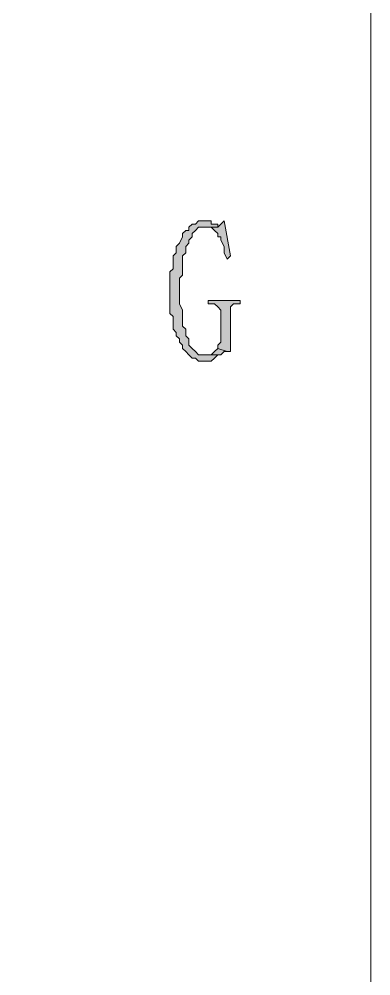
# Model space of a CAD drawing. Header units: inches. Extents: x -49881 to 95347, y -45374 to 27845.
# Drawn here: x 94848 to 95347, y 2228 to 3585 of the extents above; entities that cross this region are included whole.
import ezdxf

# ---------------------------------------------------------------- set-up
doc = ezdxf.new("R2010")
doc.units = ezdxf.units.IN
doc.header["$MEASUREMENT"] = 0
doc.layers.add('Layer 1', color=7, linetype='Continuous')

# ---------------------------------------------------------------- blocks, each defined once
blk = doc.blocks.new('Template Zicom')
at = {"layer": 'Layer 1'}
for points in [[(1086.079, 150.115), (1085.848, 150.115), (1085.733, 149.999), (1085.617, 149.999), (1085.501, 149.884), (1085.501, 149.768), (1085.386, 149.768), (1085.27, 149.652), (1085.27, 149.537), (1085.154, 149.305), (1085.038, 149.19), (1085.038, 148.959), (1084.923, 148.843), (1084.923, 148.38), (1084.807, 148.265), (1084.807, 147.455), (1084.807, 147.339), (1084.807, 146.761), (1084.923, 146.645), (1084.923, 146.183), (1085.038, 146.067), (1085.038, 145.952), (1085.154, 145.836), (1085.154, 145.72), (1085.27, 145.605), (1085.27, 145.489), (1085.386, 145.373), (1085.501, 145.258), (1085.617, 145.142), (1085.733, 145.142), (1085.848, 145.026), (1086.311, 145.026), (1086.427, 145.142), (1086.542, 145.258), (1085.848, 145.258), (1085.733, 145.373), (1085.617, 145.489), (1085.501, 145.605), (1085.501, 145.836), (1085.386, 145.952), (1085.386, 146.183), (1085.27, 146.298), (1085.27, 146.877), (1085.154, 147.108), (1085.154, 148.033), (1085.27, 148.149), (1085.27, 148.843), (1085.386, 148.959), (1085.386, 149.19), (1085.501, 149.305), (1085.501, 149.421), (1085.617, 149.537), (1085.617, 149.652), (1085.733, 149.768), (1085.848, 149.884), (1086.542, 149.884), (1086.542, 149.999), (1086.311, 149.999), (1086.311, 150.115)], [(1086.773, 150.115), (1086.658, 149.999), (1086.542, 149.884), (1086.079, 149.884), (1086.195, 149.884), (1086.311, 149.884), (1086.427, 149.768), (1086.542, 149.652), (1086.542, 149.537), (1086.658, 149.537), (1086.658, 149.421), (1086.773, 149.19), (1086.773, 148.959), (1086.889, 148.727), (1087.004, 148.843)], [(1087.352, 147.224), (1086.195, 147.224), (1086.195, 147.108), (1086.427, 147.108), (1086.542, 146.993), (1086.658, 146.877), (1086.658, 145.72), (1086.542, 145.605), (1086.542, 145.489), (1086.889, 145.373), (1087.004, 145.373), (1087.004, 146.761), (1087.004, 146.993), (1087.12, 147.108), (1087.352, 147.108)], [(1086.542, 145.489), (1086.427, 145.373), (1086.311, 145.258), (1086.079, 145.258), (1086.542, 145.258), (1086.658, 145.258), (1086.773, 145.373), (1086.889, 145.373)]]:
    blk.add_hatch(color=0, dxfattribs=at).paths.add_polyline_path(points)
at = {"layer": 'Layer 1', "color": 5, "lineweight": 5}
blk.add_lwpolyline([(0, 772.203), (1092.093, 772.203), (1092.093, 0), (0, 0), (0, 772.203)], dxfattribs=at)
at = {"layer": 'Layer 1', "lineweight": 0}
for points in [[(1086.079, 150.115), (1085.848, 150.115), (1085.733, 149.999), (1085.617, 149.999), (1085.501, 149.884), (1085.501, 149.768), (1085.386, 149.768), (1085.27, 149.652), (1085.27, 149.537), (1085.154, 149.305), (1085.038, 149.19), (1085.038, 148.959), (1084.923, 148.843), (1084.923, 148.38), (1084.807, 148.265), (1084.807, 147.455), (1084.807, 147.339), (1084.807, 146.761), (1084.923, 146.645), (1084.923, 146.183), (1085.038, 146.067), (1085.038, 145.952), (1085.154, 145.836), (1085.154, 145.72), (1085.27, 145.605), (1085.27, 145.489), (1085.386, 145.373), (1085.501, 145.258), (1085.617, 145.142), (1085.733, 145.142), (1085.848, 145.026), (1086.311, 145.026), (1086.427, 145.142), (1086.542, 145.258), (1085.848, 145.258), (1085.733, 145.373), (1085.617, 145.489), (1085.501, 145.605), (1085.501, 145.836), (1085.386, 145.952), (1085.386, 146.183), (1085.27, 146.298), (1085.27, 146.877), (1085.154, 147.108), (1085.154, 148.033), (1085.27, 148.149), (1085.27, 148.843), (1085.386, 148.959), (1085.386, 149.19), (1085.501, 149.305), (1085.501, 149.421), (1085.617, 149.537), (1085.617, 149.652), (1085.733, 149.768), (1085.848, 149.884), (1086.542, 149.884), (1086.542, 149.999), (1086.311, 149.999), (1086.311, 150.115), (1086.079, 150.115)], [(1086.773, 150.115), (1086.658, 149.999), (1086.542, 149.884), (1086.079, 149.884), (1086.195, 149.884), (1086.311, 149.884), (1086.427, 149.768), (1086.542, 149.652), (1086.542, 149.537), (1086.658, 149.537), (1086.658, 149.421), (1086.773, 149.19), (1086.773, 148.959), (1086.889, 148.727), (1087.004, 148.843), (1086.773, 150.115)], [(1087.352, 147.224), (1086.195, 147.224), (1086.195, 147.108), (1086.427, 147.108), (1086.542, 146.993), (1086.658, 146.877), (1086.658, 145.72), (1086.542, 145.605), (1086.542, 145.489), (1086.889, 145.373), (1087.004, 145.373), (1087.004, 146.761), (1087.004, 146.993), (1087.12, 147.108), (1087.352, 147.108), (1087.352, 147.224)], [(1086.542, 145.489), (1086.427, 145.373), (1086.311, 145.258), (1086.079, 145.258), (1086.542, 145.258), (1086.658, 145.258), (1086.773, 145.373), (1086.889, 145.373), (1086.542, 145.489)]]:
    blk.add_lwpolyline(points, dxfattribs=at)
at = {"layer": 'Layer 1', "color": 0, "lineweight": 5}
for points in [[(1086.079, 150.115), (1085.848, 150.115), (1085.733, 149.999), (1085.617, 149.999), (1085.501, 149.884), (1085.501, 149.768), (1085.386, 149.768), (1085.27, 149.652), (1085.27, 149.537), (1085.154, 149.305), (1085.038, 149.19), (1085.038, 148.959), (1084.923, 148.843), (1084.923, 148.38), (1084.807, 148.265), (1084.807, 147.455), (1084.807, 147.339), (1084.807, 146.761), (1084.923, 146.645), (1084.923, 146.183), (1085.038, 146.067), (1085.038, 145.952), (1085.154, 145.836), (1085.154, 145.72), (1085.27, 145.605), (1085.27, 145.489), (1085.386, 145.373), (1085.501, 145.258), (1085.617, 145.142), (1085.733, 145.142), (1085.848, 145.026), (1086.311, 145.026), (1086.427, 145.142), (1086.542, 145.258), (1085.848, 145.258), (1085.733, 145.373), (1085.617, 145.489), (1085.501, 145.605), (1085.501, 145.836), (1085.386, 145.952), (1085.386, 146.183), (1085.27, 146.298), (1085.27, 146.877), (1085.154, 147.108), (1085.154, 148.033), (1085.27, 148.149), (1085.27, 148.843), (1085.386, 148.959), (1085.386, 149.19), (1085.501, 149.305), (1085.501, 149.421), (1085.617, 149.537), (1085.617, 149.652), (1085.733, 149.768), (1085.848, 149.884), (1086.542, 149.884), (1086.542, 149.999), (1086.311, 149.999), (1086.311, 150.115), (1086.079, 150.115)], [(1086.773, 150.115), (1086.658, 149.999), (1086.542, 149.884), (1086.079, 149.884), (1086.195, 149.884), (1086.311, 149.884), (1086.427, 149.768), (1086.542, 149.652), (1086.542, 149.537), (1086.658, 149.537), (1086.658, 149.421), (1086.773, 149.19), (1086.773, 148.959), (1086.889, 148.727), (1087.004, 148.843), (1086.773, 150.115)], [(1087.352, 147.224), (1086.195, 147.224), (1086.195, 147.108), (1086.427, 147.108), (1086.542, 146.993), (1086.658, 146.877), (1086.658, 145.72), (1086.542, 145.605), (1086.542, 145.489), (1086.889, 145.373), (1087.004, 145.373), (1087.004, 146.761), (1087.004, 146.993), (1087.12, 147.108), (1087.352, 147.108), (1087.352, 147.224)], [(1086.542, 145.489), (1086.427, 145.373), (1086.311, 145.258), (1086.079, 145.258), (1086.542, 145.258), (1086.658, 145.258), (1086.773, 145.373), (1086.889, 145.373), (1086.542, 145.489)]]:
    blk.add_lwpolyline(points, dxfattribs=at)

msp = doc.modelspace()

# ---------------------------------------------------------------- block references
at = {"xscale": 39.116, "yscale": 39.116, "zscale": 39.116}
msp.add_blockref('Template Zicom', (52628.2, -2573.5), dxfattribs=at)

doc.saveas('drawing.dxf')
